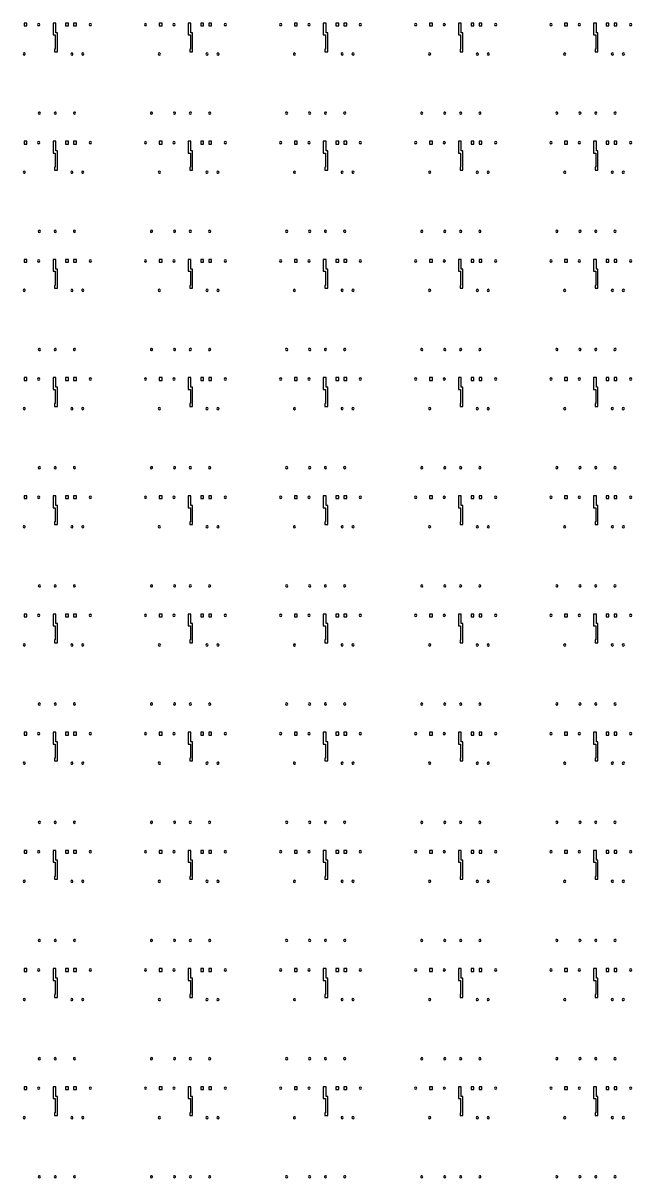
# Model space of a CAD drawing. Extents: x -100 to 100, y -100 to 100.
# Drawn here: x -45.1 to -18.7, y -50 to 0.1 of the extents above; entities that cross this region are included whole.
import ezdxf

# ---------------------------------------------------------------- set-up
doc = ezdxf.new("R2010")
doc.units = 0
doc.layers.add('L1', color=7, linetype='continuous')

# ---------------------------------------------------------------- blocks, each defined once
blk = doc.blocks.new('LDI_XFB44-1600-011_L1_B1')
at = {"layer": 'L1'}
for points in [[(-44.404, -55.024), (-44.421, -55.057), (-44.41, -55.092), (-44.378, -55.108), (-44.343, -55.098), (-44.326, -55.065), (-44.337, -55.03), (-44.369, -55.014), (-44.404, -55.024)], [(-43.684, -55.108), (-43.652, -55.092), (-43.641, -55.057), (-43.658, -55.024), (-43.693, -55.014), (-43.725, -55.03), (-43.736, -55.065), (-43.719, -55.098), (-43.684, -55.108)], [(-42.886, -55.098), (-42.851, -55.108), (-42.819, -55.092), (-42.808, -55.057), (-42.825, -55.024), (-42.86, -55.014), (-42.892, -55.03), (-42.903, -55.065), (-42.886, -55.098)], [(-39.549, -55.024), (-39.566, -55.057), (-39.555, -55.092), (-39.523, -55.108), (-39.488, -55.098), (-39.471, -55.065), (-39.482, -55.03), (-39.514, -55.014), (-39.549, -55.024)], [(-38.55, -55.024), (-38.567, -55.057), (-38.556, -55.092), (-38.524, -55.108), (-38.489, -55.098), (-38.472, -55.065), (-38.483, -55.03), (-38.515, -55.014), (-38.55, -55.024)], [(-37.831, -55.108), (-37.798, -55.092), (-37.787, -55.057), (-37.804, -55.024), (-37.839, -55.014), (-37.871, -55.03), (-37.882, -55.065), (-37.865, -55.098), (-37.831, -55.108)], [(-37.032, -55.098), (-36.998, -55.108), (-36.965, -55.092), (-36.954, -55.057), (-36.971, -55.024), (-37.006, -55.014), (-37.038, -55.03), (-37.049, -55.065), (-37.032, -55.098)], [(-33.695, -55.024), (-33.712, -55.057), (-33.701, -55.092), (-33.669, -55.108), (-33.634, -55.098), (-33.617, -55.065), (-33.628, -55.03), (-33.66, -55.014), (-33.695, -55.024)], [(-32.696, -55.024), (-32.713, -55.057), (-32.703, -55.092), (-32.67, -55.108), (-32.635, -55.098), (-32.618, -55.065), (-32.629, -55.03), (-32.662, -55.014), (-32.696, -55.024)], [(-31.977, -55.108), (-31.945, -55.092), (-31.934, -55.057), (-31.951, -55.024), (-31.986, -55.014), (-32.018, -55.03), (-32.029, -55.065), (-32.012, -55.098), (-31.977, -55.108)], [(-31.179, -55.098), (-31.144, -55.108), (-31.112, -55.092), (-31.101, -55.057), (-31.118, -55.024), (-31.152, -55.014), (-31.185, -55.03), (-31.196, -55.065), (-31.179, -55.098)], [(-27.841, -55.024), (-27.858, -55.057), (-27.848, -55.092), (-27.815, -55.108), (-27.78, -55.098), (-27.763, -55.065), (-27.774, -55.03), (-27.807, -55.014), (-27.841, -55.024)], [(-26.843, -55.024), (-26.86, -55.057), (-26.849, -55.092), (-26.817, -55.108), (-26.782, -55.098), (-26.765, -55.065), (-26.776, -55.03), (-26.808, -55.014), (-26.843, -55.024)], [(-26.123, -55.108), (-26.091, -55.092), (-26.08, -55.057), (-26.097, -55.024), (-26.132, -55.014), (-26.164, -55.03), (-26.175, -55.065), (-26.158, -55.098), (-26.123, -55.108)], [(-25.325, -55.098), (-25.29, -55.108), (-25.258, -55.092), (-25.247, -55.057), (-25.264, -55.024), (-25.299, -55.014), (-25.331, -55.03), (-25.342, -55.065), (-25.325, -55.098)], [(-21.988, -55.024), (-22.005, -55.057), (-21.994, -55.092), (-21.962, -55.108), (-21.927, -55.098), (-21.91, -55.065), (-21.921, -55.03), (-21.953, -55.014), (-21.988, -55.024)], [(-20.989, -55.024), (-21.006, -55.057), (-20.995, -55.092), (-20.963, -55.108), (-20.928, -55.098), (-20.911, -55.065), (-20.922, -55.03), (-20.954, -55.014), (-20.989, -55.024)], [(-20.27, -55.108), (-20.237, -55.092), (-20.226, -55.057), (-20.243, -55.024), (-20.278, -55.014), (-20.311, -55.03), (-20.321, -55.065), (-20.304, -55.098), (-20.27, -55.108)], [(-19.471, -55.098), (-19.437, -55.108), (-19.404, -55.092), (-19.393, -55.057), (-19.41, -55.024), (-19.445, -55.014), (-19.477, -55.03), (-19.488, -55.065), (-19.471, -55.098)], [(-45.035, -56.402), (-44.913, -56.402), (-44.913, -56.28), (-45.035, -56.28), (-45.035, -56.402)], [(-44.451, -56.341), (-44.437, -56.377), (-44.401, -56.391), (-44.366, -56.377), (-44.351, -56.341), (-44.366, -56.306), (-44.401, -56.292), (-44.437, -56.306), (-44.451, -56.341)], [(-43.785, -56.795), (-43.689, -56.795), (-43.689, -57.405), (-43.713, -57.405), (-43.713, -57.527), (-43.591, -57.527), (-43.591, -56.698), (-43.663, -56.698), (-43.663, -56.28), (-43.785, -56.28), (-43.785, -56.795)], [(-43.117, -56.28), (-43.239, -56.28), (-43.239, -56.402), (-43.117, -56.402), (-43.117, -56.28)], [(-42.769, -56.28), (-42.891, -56.28), (-42.891, -56.402), (-42.769, -56.402), (-42.769, -56.28)], [(-42.138, -56.306), (-42.173, -56.292), (-42.209, -56.306), (-42.223, -56.341), (-42.209, -56.377), (-42.173, -56.391), (-42.138, -56.377), (-42.123, -56.341), (-42.138, -56.306)], [(-39.813, -56.377), (-39.778, -56.391), (-39.743, -56.377), (-39.728, -56.341), (-39.743, -56.306), (-39.778, -56.292), (-39.813, -56.306), (-39.828, -56.341), (-39.813, -56.377)], [(-39.182, -56.402), (-39.06, -56.402), (-39.06, -56.28), (-39.182, -56.28), (-39.182, -56.402)], [(-38.598, -56.341), (-38.583, -56.377), (-38.548, -56.391), (-38.512, -56.377), (-38.498, -56.341), (-38.512, -56.306), (-38.548, -56.292), (-38.583, -56.306), (-38.598, -56.341)], [(-37.932, -56.795), (-37.835, -56.795), (-37.835, -57.405), (-37.86, -57.405), (-37.86, -57.527), (-37.738, -57.527), (-37.738, -56.698), (-37.81, -56.698), (-37.81, -56.28), (-37.932, -56.28), (-37.932, -56.795)], [(-37.263, -56.28), (-37.385, -56.28), (-37.385, -56.402), (-37.263, -56.402), (-37.263, -56.28)], [(-36.916, -56.28), (-37.038, -56.28), (-37.038, -56.402), (-36.916, -56.402), (-36.916, -56.28)], [(-36.284, -56.306), (-36.32, -56.292), (-36.355, -56.306), (-36.369, -56.341), (-36.355, -56.377), (-36.32, -56.391), (-36.284, -56.377), (-36.27, -56.341), (-36.284, -56.306)], [(-33.96, -56.377), (-33.924, -56.391), (-33.889, -56.377), (-33.874, -56.341), (-33.889, -56.306), (-33.924, -56.292), (-33.96, -56.306), (-33.974, -56.341), (-33.96, -56.377)], [(-33.328, -56.402), (-33.206, -56.402), (-33.206, -56.28), (-33.328, -56.28), (-33.328, -56.402)], [(-32.744, -56.341), (-32.729, -56.377), (-32.694, -56.391), (-32.659, -56.377), (-32.644, -56.341), (-32.659, -56.306), (-32.694, -56.292), (-32.729, -56.306), (-32.744, -56.341)], [(-32.078, -56.795), (-31.982, -56.795), (-31.982, -57.405), (-32.006, -57.405), (-32.006, -57.527), (-31.884, -57.527), (-31.884, -56.698), (-31.956, -56.698), (-31.956, -56.28), (-32.078, -56.28), (-32.078, -56.795)], [(-31.41, -56.28), (-31.532, -56.28), (-31.532, -56.402), (-31.41, -56.402), (-31.41, -56.28)], [(-31.062, -56.28), (-31.184, -56.28), (-31.184, -56.402), (-31.062, -56.402), (-31.062, -56.28)], [(-30.431, -56.306), (-30.466, -56.292), (-30.501, -56.306), (-30.516, -56.341), (-30.501, -56.377), (-30.466, -56.391), (-30.431, -56.377), (-30.416, -56.341), (-30.431, -56.306)], [(-28.106, -56.377), (-28.071, -56.391), (-28.035, -56.377), (-28.021, -56.341), (-28.035, -56.306), (-28.071, -56.292), (-28.106, -56.306), (-28.121, -56.341), (-28.106, -56.377)], [(-27.474, -56.402), (-27.353, -56.402), (-27.353, -56.28), (-27.474, -56.28), (-27.474, -56.402)], [(-26.89, -56.341), (-26.876, -56.377), (-26.84, -56.391), (-26.805, -56.377), (-26.79, -56.341), (-26.805, -56.306), (-26.84, -56.292), (-26.876, -56.306), (-26.89, -56.341)], [(-26.224, -56.795), (-26.128, -56.795), (-26.128, -57.405), (-26.152, -57.405), (-26.152, -57.527), (-26.03, -57.527), (-26.03, -56.698), (-26.103, -56.698), (-26.103, -56.28), (-26.224, -56.28), (-26.224, -56.795)], [(-25.556, -56.28), (-25.678, -56.28), (-25.678, -56.402), (-25.556, -56.402), (-25.556, -56.28)], [(-25.208, -56.28), (-25.33, -56.28), (-25.33, -56.402), (-25.208, -56.402), (-25.208, -56.28)], [(-24.577, -56.306), (-24.612, -56.292), (-24.648, -56.306), (-24.662, -56.341), (-24.648, -56.377), (-24.612, -56.391), (-24.577, -56.377), (-24.562, -56.341), (-24.577, -56.306)], [(-22.252, -56.377), (-22.217, -56.391), (-22.182, -56.377), (-22.167, -56.341), (-22.182, -56.306), (-22.217, -56.292), (-22.252, -56.306), (-22.267, -56.341), (-22.252, -56.377)], [(-21.621, -56.402), (-21.499, -56.402), (-21.499, -56.28), (-21.621, -56.28), (-21.621, -56.402)], [(-21.037, -56.341), (-21.022, -56.377), (-20.987, -56.391), (-20.951, -56.377), (-20.937, -56.341), (-20.951, -56.306), (-20.987, -56.292), (-21.022, -56.306), (-21.037, -56.341)], [(-20.371, -56.795), (-20.274, -56.795), (-20.274, -57.405), (-20.299, -57.405), (-20.299, -57.527), (-20.177, -57.527), (-20.177, -56.698), (-20.249, -56.698), (-20.249, -56.28), (-20.371, -56.28), (-20.371, -56.795)], [(-19.702, -56.28), (-19.824, -56.28), (-19.824, -56.402), (-19.702, -56.402), (-19.702, -56.28)], [(-19.355, -56.28), (-19.477, -56.28), (-19.477, -56.402), (-19.355, -56.402), (-19.355, -56.28)], [(-18.723, -56.306), (-18.759, -56.292), (-18.794, -56.306), (-18.809, -56.341), (-18.794, -56.377), (-18.759, -56.391), (-18.723, -56.377), (-18.709, -56.341), (-18.723, -56.306)], [(-45.028, -57.574), (-45.063, -57.585), (-45.08, -57.618), (-45.069, -57.652), (-45.037, -57.669), (-45.002, -57.659), (-44.985, -57.626), (-44.996, -57.591), (-45.028, -57.574)], [(-42.997, -57.659), (-42.962, -57.669), (-42.93, -57.652), (-42.919, -57.618), (-42.936, -57.585), (-42.971, -57.574), (-43.003, -57.591), (-43.014, -57.626), (-42.997, -57.659)], [(-42.524, -57.659), (-42.49, -57.669), (-42.457, -57.652), (-42.446, -57.618), (-42.463, -57.585), (-42.498, -57.574), (-42.531, -57.591), (-42.541, -57.626), (-42.524, -57.659)], [(-39.175, -57.574), (-39.209, -57.585), (-39.226, -57.618), (-39.215, -57.652), (-39.183, -57.669), (-39.148, -57.659), (-39.131, -57.626), (-39.142, -57.591), (-39.175, -57.574)], [(-37.144, -57.659), (-37.109, -57.669), (-37.076, -57.652), (-37.066, -57.618), (-37.083, -57.585), (-37.117, -57.574), (-37.15, -57.591), (-37.161, -57.626), (-37.144, -57.659)], [(-36.671, -57.659), (-36.636, -57.669), (-36.604, -57.652), (-36.593, -57.618), (-36.61, -57.585), (-36.645, -57.574), (-36.677, -57.591), (-36.688, -57.626), (-36.671, -57.659)], [(-33.321, -57.574), (-33.356, -57.585), (-33.373, -57.618), (-33.362, -57.652), (-33.329, -57.669), (-33.295, -57.659), (-33.278, -57.626), (-33.289, -57.591), (-33.321, -57.574)], [(-31.29, -57.659), (-31.255, -57.669), (-31.223, -57.652), (-31.212, -57.618), (-31.229, -57.585), (-31.264, -57.574), (-31.296, -57.591), (-31.307, -57.626), (-31.29, -57.659)], [(-30.817, -57.659), (-30.782, -57.669), (-30.75, -57.652), (-30.739, -57.618), (-30.756, -57.585), (-30.791, -57.574), (-30.823, -57.591), (-30.834, -57.626), (-30.817, -57.659)], [(-27.467, -57.574), (-27.502, -57.585), (-27.519, -57.618), (-27.508, -57.652), (-27.476, -57.669), (-27.441, -57.659), (-27.424, -57.626), (-27.435, -57.591), (-27.467, -57.574)], [(-25.436, -57.659), (-25.401, -57.669), (-25.369, -57.652), (-25.358, -57.618), (-25.375, -57.585), (-25.41, -57.574), (-25.442, -57.591), (-25.453, -57.626), (-25.436, -57.659)], [(-24.964, -57.659), (-24.929, -57.669), (-24.896, -57.652), (-24.886, -57.618), (-24.902, -57.585), (-24.937, -57.574), (-24.97, -57.591), (-24.98, -57.626), (-24.964, -57.659)], [(-21.614, -57.574), (-21.648, -57.585), (-21.665, -57.618), (-21.654, -57.652), (-21.622, -57.669), (-21.587, -57.659), (-21.57, -57.626), (-21.581, -57.591), (-21.614, -57.574)], [(-19.583, -57.659), (-19.548, -57.669), (-19.515, -57.652), (-19.505, -57.618), (-19.522, -57.585), (-19.556, -57.574), (-19.589, -57.591), (-19.6, -57.626), (-19.583, -57.659)], [(-19.11, -57.659), (-19.075, -57.669), (-19.043, -57.652), (-19.032, -57.618), (-19.049, -57.585), (-19.084, -57.574), (-19.116, -57.591), (-19.127, -57.626), (-19.11, -57.659)]]:
    blk.add_lwpolyline(points, close=True, dxfattribs=at)

msp = doc.modelspace()

# ---------------------------------------------------------------- block references
at = {"layer": 'L1'}
for p in [(0, 56.341), (0, 51.22), (0, 46.098), (0, 40.976), (0, 35.854), (0, 30.732), (0, 25.61), (0, 20.488), (0, 15.366), (0, 10.244), (0, 5.122)]:
    msp.add_blockref('LDI_XFB44-1600-011_L1_B1', p, dxfattribs=at)

doc.saveas('drawing.dxf')
